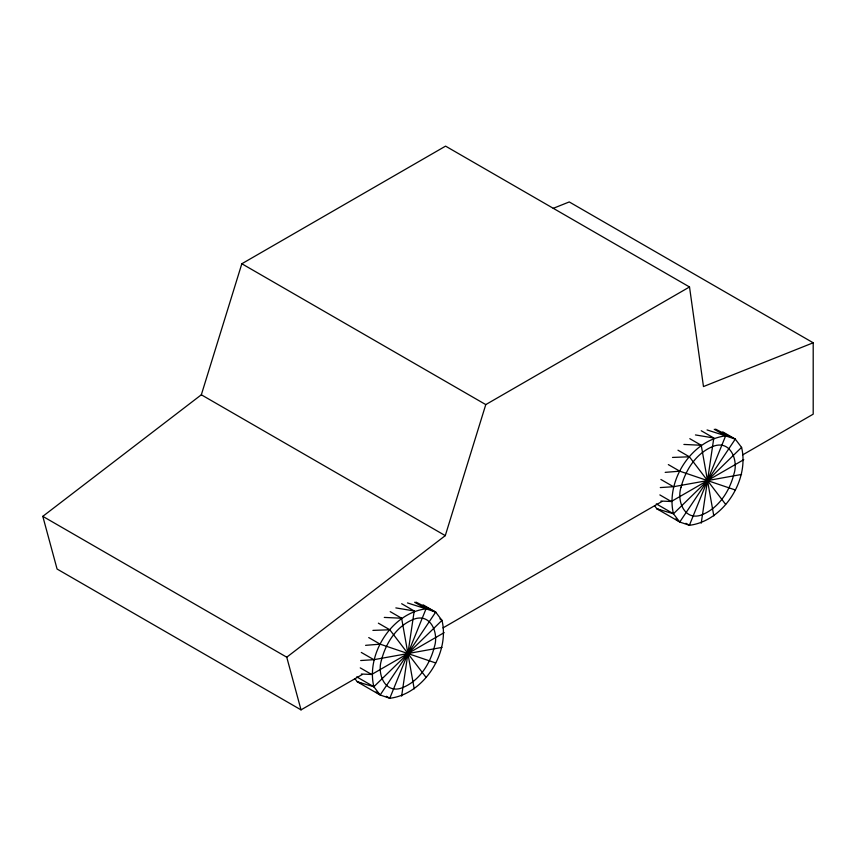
<?xml version="1.0" encoding="UTF-8"?>
<svg xmlns="http://www.w3.org/2000/svg" width="856" height="856" viewBox="0 0 856 856"><rect width="100%" height="100%" fill="white"/><g stroke="black" fill="none" stroke-linecap="round" stroke-linejoin="round"><path stroke-width="1.28" d="M423.121 604.85L435.683 612.104L380.15 695.008L373.858 686.747C365.844 653.984 392.027 612.928 426.031 608.841L435.683 612.104L441.974 620.365C449.978 653.128 423.806 694.184 389.79 698.271L380.15 695.008L357.316 681.825L354.962 678.722M401.625 696.131L414.208 610.97L401.657 603.715M722.721 431.884L735.272 439.128L679.75 522.032L673.458 513.771C665.444 481.008 691.627 439.952 725.631 435.865L735.272 439.128L741.574 447.388C749.578 480.152 723.406 521.208 689.39 525.295L679.75 522.032L656.916 508.849L654.562 505.757M701.225 523.166L713.808 437.994L701.246 430.75M362.195 674.56L301.023 709.87L57.074 569.026L42.8 516.35L201.331 394.787L241.831 263.755L445.569 146.13L689.519 286.974L703.472 386.559L813.2 342.785L813.2 414.165L742.74 454.846M42.8 516.35L286.749 657.194L445.281 535.631L485.78 404.599L689.519 286.974M414.625 602.25L426.031 608.841L389.79 698.271L386.366 696.292M714.225 429.273L725.631 435.865L689.39 525.295L685.966 523.316M360.932 683.045L357.316 681.825L373.858 686.747L441.974 620.365L439.888 618.835M660.532 510.08L656.916 508.849L673.458 513.771L741.574 447.388M442.969 627.919L661.795 501.584M361.35 674.025L371.675 674.475L444.157 632.627M660.95 501.049L671.265 501.509L743.757 459.661M553.222 208.34L569.251 201.941L813.2 342.785M660.286 487.567L673.458 486.722L741.574 474.449M360.686 660.532L373.858 659.687L441.974 647.414M665.187 472.362L679.75 471.185L735.272 489.974M365.587 645.338L380.15 644.161L435.683 662.951M672.506 457.425L689.39 456.794L725.631 504.366M372.906 630.39L389.79 629.759L426.031 677.342M683.89 444.435L701.225 445.27L713.808 515.9M384.291 617.411L401.625 618.235L414.208 688.866M695.447 434.934L713.808 437.994M395.846 607.899L414.208 610.97M707.067 429.947L725.631 435.865M407.467 602.924L426.031 608.841M715.562 429.145L735.272 439.128M415.963 602.121L435.683 612.104M689.808 438.679L701.225 445.27M677.973 450.203L689.39 456.794M668.333 464.594L679.75 471.185M660.896 479.467L673.458 486.722M659.858 494.918L671.265 501.509M241.831 263.755L485.78 404.599M656.327 503.884L673.458 513.771M201.331 394.787L445.281 535.631M390.208 611.644L401.625 618.235M378.373 623.168L389.79 629.759M368.733 637.57L380.15 644.161M361.296 652.443L373.858 659.687M360.258 667.883L371.675 674.475M356.738 676.861L373.858 686.747M675.694 518.982L678.733 521.272M376.094 691.958L379.133 694.237M286.749 657.194L301.023 709.87M381.434 660.297C377.111 673.009 384.184 693.103 400.512 688.395C418.477 682.296 429.937 664.524 434.388 646.804C438.721 634.103 431.638 613.998 415.31 618.706C397.355 624.805 385.885 642.588 381.434 660.297M681.034 487.321C676.711 500.032 683.784 520.138 700.112 515.43C718.077 509.331 729.537 491.547 733.988 473.839C738.311 461.127 731.238 441.033 714.91 445.73C696.955 451.84 685.485 469.612 681.034 487.321"/></g></svg>
